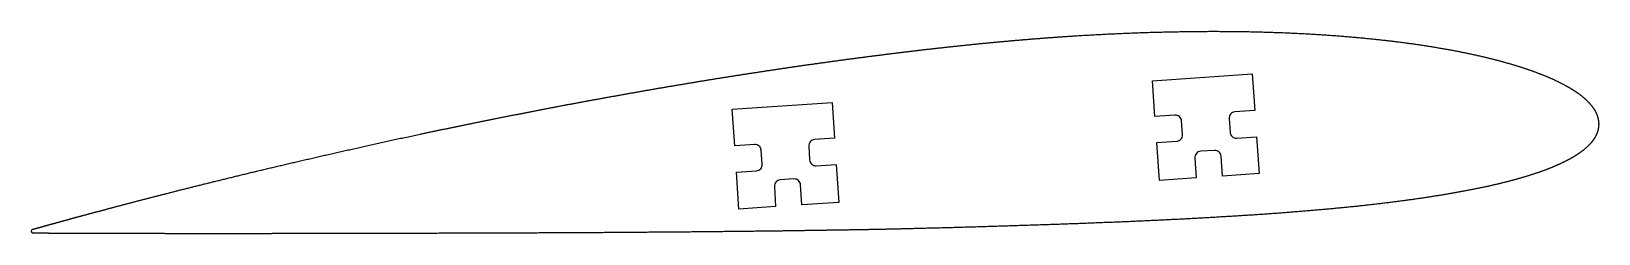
# Model space of a CAD drawing. Header units: inches. Extents: x -6.3 to 6.3, y -0.7 to 1.
import ezdxf

# ---------------------------------------------------------------- set-up
doc = ezdxf.new("R2010")
doc.units = ezdxf.units.IN
doc.header["$MEASUREMENT"] = 0

msp = doc.modelspace()

# ---------------------------------------------------------------- linework, layer by layer
for points in [[(2.715, 0.569), (3.516, 0.624), (3.537, 0.329), (3.376, 0.318, 0.414214), (3.33, 0.265), (3.338, 0.154, 0.414214), (3.391, 0.108), (3.551, 0.119), (3.572, -0.177), (3.277, -0.198), (3.266, -0.037, 0.414214), (3.213, 0.009), (3.102, 0.002, 0.414214), (3.056, -0.052), (3.067, -0.212), (2.771, -0.233), (2.749, 0.072), (2.91, 0.083, 0.414214), (2.956, 0.136), (2.949, 0.247, 0.414214), (2.895, 0.293), (2.735, 0.282)], [(-0.638, 0.046), (-0.658, 0.34), (0.144, 0.394), (0.163, 0.107), (0.002, 0.096, 0.414214), (-0.044, 0.043), (-0.037, -0.067, 0.414214), (0.016, -0.114), (0.177, -0.103), (0.197, -0.408), (-0.099, -0.427), (-0.11, -0.267, 0.414214), (-0.163, -0.22), (-0.274, -0.228, 0.414214), (-0.32, -0.281), (-0.31, -0.441), (-0.605, -0.461), (-0.624, -0.165), (-0.464, -0.154, 0.414214), (-0.417, -0.101), (-0.425, 0.01, 0.414214), (-0.478, 0.056)]]:
    msp.add_lwpolyline(points, format="xyb", close=True)
msp.add_arc((-6.268, -0.639), 0.0167, 116.0316, 259.3938)
msp.add_open_spline([(-6.275, -0.624), (-6.273, -0.624), (-6.264, -0.621), (-6.249, -0.617), (-6.223, -0.61), (-6.196, -0.602), (-6.163, -0.593), (-6.124, -0.582), (-6.079, -0.57), (-6.028, -0.556), (-5.971, -0.54), (-5.909, -0.523), (-5.84, -0.505), (-5.767, -0.485), (-5.687, -0.464), (-5.602, -0.441), (-5.511, -0.417), (-5.416, -0.392), (-5.314, -0.366), (-5.208, -0.339), (-5.097, -0.31), (-4.98, -0.281), (-4.859, -0.251), (-4.733, -0.22), (-4.602, -0.188), (-4.467, -0.155), (-4.327, -0.122), (-4.184, -0.088), (-4.036, -0.054), (-3.884, -0.019), (-3.728, 0.016), (-3.568, 0.052), (-3.405, 0.088), (-3.239, 0.124), (-3.069, 0.16), (-2.896, 0.196), (-2.721, 0.232), (-2.542, 0.268), (-2.362, 0.304), (-2.178, 0.339), (-1.993, 0.375), (-1.805, 0.41), (-1.616, 0.444), (-1.425, 0.478), (-1.232, 0.512), (-1.039, 0.544), (-0.844, 0.577), (-0.648, 0.608), (-0.452, 0.638), (-0.255, 0.668), (-0.057, 0.697), (0.14, 0.724), (0.337, 0.751), (0.534, 0.776), (0.731, 0.801), (0.927, 0.824), (1.122, 0.845), (1.317, 0.866), (1.511, 0.884), (1.704, 0.901), (1.895, 0.916), (2.085, 0.929), (2.272, 0.94), (2.458, 0.949), (2.641, 0.956), (2.821, 0.961), (2.998, 0.964), (3.173, 0.966), (3.344, 0.965), (3.512, 0.963), (3.677, 0.958), (3.838, 0.952), (3.994, 0.944), (4.147, 0.934), (4.296, 0.922), (4.44, 0.909), (4.58, 0.894), (4.715, 0.878), (4.846, 0.86), (4.971, 0.84), (5.091, 0.82), (5.207, 0.798), (5.316, 0.774), (5.421, 0.75), (5.52, 0.724), (5.613, 0.697), (5.701, 0.67), (5.783, 0.641), (5.859, 0.612), (5.929, 0.582), (5.993, 0.551), (6.051, 0.52), (6.104, 0.488), (6.15, 0.456), (6.189, 0.423), (6.223, 0.389), (6.251, 0.355), (6.272, 0.321), (6.287, 0.286), (6.296, 0.25), (6.298, 0.214), (6.294, 0.179), (6.283, 0.144), (6.266, 0.11), (6.242, 0.077), (6.213, 0.045), (6.177, 0.013), (6.136, -0.017), (6.089, -0.047), (6.035, -0.076), (5.976, -0.104), (5.912, -0.132), (5.841, -0.159), (5.765, -0.184), (5.683, -0.21), (5.596, -0.234), (5.504, -0.257), (5.406, -0.28), (5.303, -0.301), (5.195, -0.322), (5.082, -0.342), (4.964, -0.361), (4.842, -0.38), (4.714, -0.397), (4.583, -0.414), (4.447, -0.43), (4.306, -0.445), (4.162, -0.459), (4.013, -0.472), (3.861, -0.485), (3.705, -0.497), (3.546, -0.508), (3.383, -0.518), (3.217, -0.528), (3.048, -0.538), (2.876, -0.546), (2.701, -0.555), (2.523, -0.563), (2.343, -0.57), (2.161, -0.577), (1.977, -0.584), (1.791, -0.59), (1.603, -0.596), (1.413, -0.602), (1.221, -0.608), (1.028, -0.613), (0.833, -0.618), (0.638, -0.623), (0.441, -0.627), (0.245, -0.63), (0.048, -0.633), (-0.149, -0.636), (-0.346, -0.639), (-0.543, -0.641), (-0.739, -0.643), (-0.934, -0.645), (-1.129, -0.647), (-1.322, -0.648), (-1.514, -0.65), (-1.705, -0.651), (-1.894, -0.652), (-2.081, -0.653), (-2.266, -0.654), (-2.449, -0.654), (-2.629, -0.655), (-2.807, -0.656), (-2.983, -0.656), (-3.155, -0.657), (-3.324, -0.657), (-3.49, -0.657), (-3.652, -0.658), (-3.811, -0.658), (-3.966, -0.658), (-4.117, -0.658), (-4.264, -0.659), (-4.407, -0.659), (-4.546, -0.659), (-4.68, -0.659), (-4.809, -0.659), (-4.934, -0.659), (-5.053, -0.659), (-5.168, -0.659), (-5.277, -0.659), (-5.382, -0.658), (-5.481, -0.658), (-5.574, -0.658), (-5.662, -0.658), (-5.744, -0.658), (-5.82, -0.658), (-5.891, -0.657), (-5.956, -0.657), (-6.015, -0.657), (-6.067, -0.657), (-6.114, -0.657), (-6.155, -0.656), (-6.189, -0.656), (-6.217, -0.656), (-6.244, -0.656), (-6.259, -0.656), (-6.269, -0.656), (-6.271, -0.656)], degree=4, knots=[0, 0, 0, 0, 0, 0.003306, 0.005253, 0.007519, 0.010061, 0.012848, 0.015859, 0.019076, 0.022485, 0.026074, 0.029832, 0.033751, 0.037822, 0.042038, 0.046391, 0.050876, 0.055485, 0.060215, 0.065059, 0.070013, 0.075071, 0.08023, 0.085484, 0.090829, 0.096262, 0.101778, 0.107373, 0.113043, 0.118786, 0.124596, 0.13047, 0.136405, 0.142397, 0.148443, 0.15454, 0.160683, 0.16687, 0.173096, 0.17936, 0.185657, 0.191984, 0.198338, 0.204716, 0.211115, 0.21753, 0.22396, 0.230401, 0.236849, 0.243301, 0.249755, 0.256206, 0.262653, 0.269091, 0.275517, 0.281933, 0.288337, 0.294726, 0.301098, 0.307445, 0.313761, 0.320043, 0.326289, 0.332494, 0.338655, 0.34477, 0.350834, 0.356845, 0.362799, 0.368693, 0.374523, 0.380287, 0.38598, 0.391599, 0.39714, 0.402601, 0.407977, 0.413264, 0.41846, 0.423559, 0.428559, 0.433456, 0.438244, 0.442921, 0.447482, 0.451924, 0.456241, 0.46043, 0.464487, 0.468409, 0.472191, 0.475831, 0.479328, 0.482682, 0.485897, 0.488977, 0.491938, 0.494796, 0.49758, 0.500318, 0.50304, 0.505778, 0.508561, 0.511418, 0.514375, 0.51745, 0.520657, 0.524001, 0.527485, 0.531109, 0.534872, 0.53877, 0.5428, 0.546959, 0.551243, 0.555647, 0.560167, 0.5648, 0.56954, 0.574385, 0.57933, 0.584371, 0.589505, 0.594728, 0.600036, 0.605426, 0.610894, 0.616437, 0.622051, 0.627734, 0.633481, 0.63929, 0.645158, 0.651081, 0.657056, 0.66308, 0.66915, 0.675263, 0.681415, 0.687604, 0.693827, 0.700081, 0.706365, 0.71268, 0.719023, 0.72539, 0.731777, 0.738175, 0.744583, 0.750996, 0.757412, 0.763827, 0.770239, 0.776645, 0.78304, 0.789422, 0.795788, 0.802134, 0.808458, 0.814756, 0.821025, 0.827261, 0.833462, 0.839624, 0.845743, 0.851817, 0.857841, 0.863813, 0.869729, 0.875585, 0.881378, 0.887104, 0.892759, 0.898341, 0.903844, 0.909264, 0.914599, 0.919843, 0.924992, 0.930042, 0.934988, 0.939826, 0.944549, 0.949154, 0.953634, 0.957983, 0.962194, 0.966262, 0.970179, 0.973935, 0.977522, 0.98093, 0.984146, 0.987156, 0.989942, 0.992483, 0.994749, 0.996695, 1, 1, 1, 1, 1])

doc.saveas('drawing.dxf')
